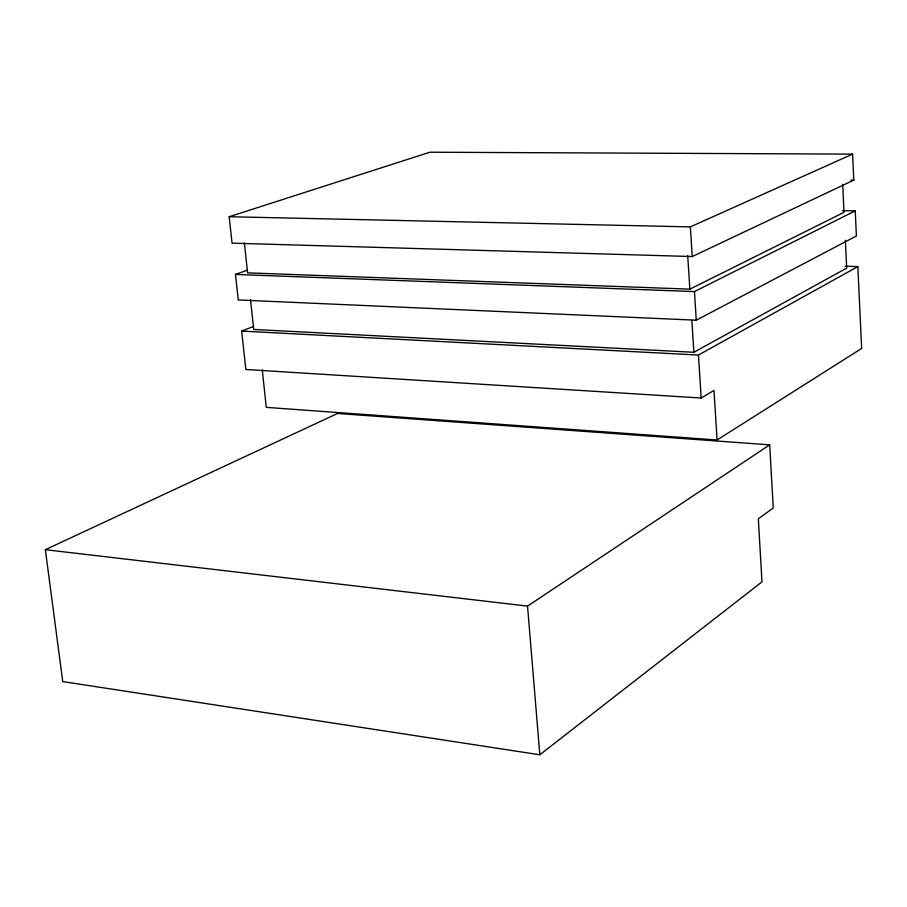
<?xml version="1.0" encoding="UTF-8"?>
<svg xmlns="http://www.w3.org/2000/svg" width="907" height="907" viewBox="0 0 907 907"><rect width="100%" height="100%" fill="white"/><g stroke="black" fill="none" stroke-linecap="round" stroke-linejoin="round"><path stroke-width="1.36" d="M539.824 754.783L761.993 581.852L758.331 518.781L773.252 507.999L769.68 444.849L337.54 413.467L45.35 549.699L62.753 681.588L539.824 754.783L527.534 606.114L769.68 444.849M262.27 369.92L266.295 407.368L717.074 439.997L861.65 348.447L857.829 266.59L845.097 266.204M253.495 326.441L241.659 331.078L245.854 369.478L701.179 398.014L714.002 390.429L717.074 439.997M241.659 331.078L698.458 355.045L857.829 266.59M250.513 299.695L253.733 329.445L693.878 352.279L846.696 268.109L845.358 240.242M247.407 270.161L235.469 274.424L238.258 299.945L696.259 320.194L856.401 235.967L855.233 210.855L842.478 210.628M235.469 274.424L694.456 291.589L855.233 210.855M244.391 242.974L247.611 272.848L689.853 289.152L844.032 212.329L842.694 184.348M692.234 256.545L853.793 180.108L852.58 154.122L429.895 152.217L229.165 216.728L232.056 243.155L692.234 256.545L690.363 226.886L852.58 154.122M850.97 180.085L853.793 180.108M229.165 216.728L690.363 226.886M45.35 549.699L527.534 606.114M687.721 255.683L689.853 289.152M691.848 320.375L693.878 352.279M694.456 291.589L696.259 320.194M698.458 355.045L701.179 398.014"/></g></svg>
